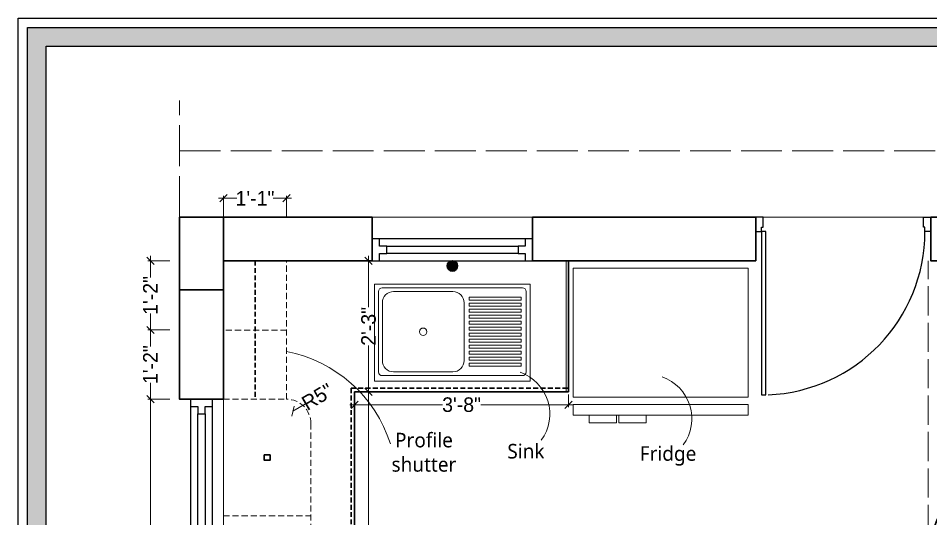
# Model space of a CAD drawing. Header units: millimetres. Extents: x 35877 to 3066687, y -650199 to -40525.
# Drawn here: x 146859.8 to 147047.5, y -180030.8 to -179927.8 of the extents above; entities that cross this region are included whole.
import ezdxf

# ---------------------------------------------------------------- set-up
doc = ezdxf.new("R2010")
doc.units = ezdxf.units.MM
doc.header["$MEASUREMENT"] = 0
doc.header["$PDMODE"] = 35
for name, pattern in [('ACAD_ISO02W100', [15, 12, -3]), ('DASHED', [0.75, 0.5, -0.25]), ('DASHEDX2', [1.5, 1, -0.5]), ('HIDDEN', [0.375, 0.25, -0.125])]:
    doc.linetypes.add(name, pattern=pattern)
doc.layers.get('Defpoints').update_dxf_attribs({"color": 220})
for name, color, linetype in [('AR DOOR', 40, 'Continuous'), ('AR ELE-5', 134, 'Continuous'), ('str coll', 6, 'Continuous')]:
    doc.layers.add(name, color=color, linetype=linetype)
for name, color, linetype, lineweight in [('CENTERLINE ( COLUMN ) ~ DIM', 7, 'Continuous', 9), ('COLUMN', 1, 'Continuous', 30), ('dim05', 1, 'Continuous', 13), ('FUR1', 22, 'Continuous', 0), ('FURNITURE', 32, 'Continuous', 9), ('furniture dimensions', 1, 'DASHED', 0), ('GROUND FLOOR', 7, 'Continuous', 9), ('GROUND FLOOR  ( HATCH )', 251, 'Continuous', 9), ('GROUND FLOOR  ( PLINE )', 251, 'Continuous', 30), ('Labelling', 1, 'Continuous', 25), ('NAME PLATE', 7, 'Continuous', 25), ('wall', 7, 'Continuous', 30), ('XX~SLAB ( BEAM )~ ( DIM )', 7, 'Continuous', 9)]:
    doc.layers.add(name, color=color, linetype=linetype, lineweight=lineweight)
doc.layers.add('XX~SLAB ( PLINE )', color=251, linetype='Continuous', plot=False)
doc.styles.add('century g', font='GOTHIC.TTF')
doc.styles.add('style4', font='ARIALN.TTF')
doc.dimstyles.new('Archana', dxfattribs={"dimtxt": 2, "dimasz": 0.75, "dimexe": 0.5, "dimexo": 0.5, "dimgap": 0, "dimtad": 0, "dimzin": 0, "dimdsep": 46, "dimlunit": 4, "dimtxsty": 'century g', "dimblk": 'OBLIQUE', "dimcen": 0, "dimdle": 1, "dimclrd": 256, "dimclre": 256, "dimclrt": 256, "dimadec": 0, "dimazin": 0, "dimtfac": 1, "dimtofl": 0, "dimtmove": 1, "dimatfit": 3, "dimfxl": 1, "dimfxlon": 1, "dimtolj": 1, "dimtzin": 0, "dimlwd": -1, "dimlwe": -1, "dimarcsym": 0})

# ---------------------------------------------------------------- blocks, each defined once
blk = doc.blocks.new('LAYOUT FILE')
at = {"layer": 'NAME PLATE', "true_color": 0xd39e00}
h = blk.add_hatch(color=42, dxfattribs=at)
h.paths.add_polyline_path([(3346889.83, -513806.18), (3346889.83, -514260.7), (3347535.56, -514260.7), (3347535.56, -513806.18)])
h.paths.add_polyline_path([(3346894.36, -513810.71), (3347531.03, -513810.71), (3347531.03, -514256.17), (3346894.36, -514256.17)], flags=16)
at = {"layer": 'NAME PLATE', "color": 42, "true_color": 0xd39e00}
for points in [[(3346887.56, -513803.91), (3347537.83, -513803.91), (3347537.83, -514262.96), (3346887.56, -514262.96)], [(3346889.83, -513806.18), (3347535.56, -513806.18), (3347535.56, -514260.7), (3346889.83, -514260.7)], [(3346894.36, -513810.71), (3347531.03, -513810.71), (3347531.03, -514256.17), (3346894.36, -514256.17)]]:
    blk.add_lwpolyline(points, close=True, dxfattribs=at)
blk = doc.blocks.new('*U116')
for points in [[(-40, 0), (0, 0), (0, 30), (10, 30), (10, 100), (-40, 100)], [(1160, 0), (1120, 0), (1120, 30), (1110, 30), (1110, 100), (1160, 100)], [(0, 0), (0, -1120), (30, -1120), (30, 0)]]:
    blk.add_lwpolyline(points, close=True)
at = {"layer": 'AR ELE-5', "linetype": 'ByBlock', "ltscale": 15}
blk.add_arc((-1.6, 0.7), 1121.6, 272.37301, 359.96526, dxfattribs=at)
blk = doc.blocks.new('SED S')
at = {"layer": 'FURNITURE', "color": 9, "true_color": 0xc7c8ca, "transparency": 33554687, "elevation": -0.07, "flags": 128}
for points in [[(3340639.61, -514630.85), (3340639.61, -514629.27), (3340645.24, -514629.27), (3340645.24, -514630.85)], [(3340645.71, -514630.85), (3340645.71, -514629.27), (3340651.34, -514629.27), (3340651.34, -514630.85)]]:
    blk.add_lwpolyline(points, dxfattribs=at)
at = {"layer": 'FURNITURE', "color": 9, "true_color": 0xc7c8ca, "transparency": 33554687, "elevation": -0.07}
for points in [[(3340618.66, -514630.85), (3340618.66, -514633.06), (3340654.66, -514633.06), (3340654.66, -514630.85)], [(3340618.66, -514634.61), (3340618.66, -514661.17), (3340654.66, -514661.17), (3340654.66, -514634.61)]]:
    blk.add_lwpolyline(points, close=True, dxfattribs=at)
blk = doc.blocks.new('_Oblique')
at = {"layer": 'wall', "color": 0, "lineweight": -2}
blk.add_line((-0.5, -0.5), (0.5, 0.5), dxfattribs=at)
blk = doc.blocks.new('*D643')
at = {"layer": 'Defpoints', "color": 0, "linetype": 'Continuous', "lineweight": 0, "transparency": 16777216}
for p in [(146928.99, -180004.7), (146931.86, -180004.7), (146928.99, -180106.7)]:
    blk.add_point(p, dxfattribs=at)
at = {"layer": 'furniture dimensions', "color": 5, "linetype": 'Continuous', "transparency": 16777216}
for p, q in [((146929.49, -180004.7), (146932.36, -180004.7)), ((146931.86, -180003.7), (146931.86, -180051.75)), ((146931.86, -180107.7), (146931.86, -180059.65))]:
    blk.add_line(p, q, dxfattribs=at)
at = {"layer": 'furniture dimensions', "color": 5, "linetype": 'ByBlock', "transparency": 16777216}
blk.add_line((146929.49, -180106.7), (146932.36, -180106.7), dxfattribs=at)
at = {"layer": 'furniture dimensions', "color": 5, "linetype": 'Continuous', "transparency": 16777216, "xscale": 1.5, "yscale": 1.5, "zscale": 1.5}
for p, rotation in [((146931.86, -180004.7), 90), ((146931.86, -180106.7), 270)]:
    blk.add_blockref('_Oblique', p, dxfattribs=dict(at, rotation=rotation))
at = {"layer": 'furniture dimensions', "linetype": 'Continuous', "lineweight": 0, "transparency": 16777216, "insert": (146931.86, -180055.7), "char_height": 3, "attachment_point": 5, "rotation": 90, "style": 'century g'}
blk.add_mtext('\\A1;8\'-6"', dxfattribs=at)
blk = doc.blocks.new('*D644')
at = {"layer": 'Defpoints', "color": 0, "linetype": 'Continuous', "lineweight": 0, "transparency": 16777216}
for p in [(146928.99, -180004.7), (146972.97, -180004.7), (146972.97, -180007.34)]:
    blk.add_point(p, dxfattribs=at)
at = {"layer": 'furniture dimensions', "color": 5, "linetype": 'ByBlock', "transparency": 16777216}
blk.add_line((146928.99, -180005.2), (146928.99, -180007.84), dxfattribs=at)
at = {"layer": 'furniture dimensions', "color": 5, "linetype": 'Continuous', "transparency": 16777216}
for p, q in [((146972.97, -180005.2), (146972.97, -180007.84)), ((146927.99, -180007.34), (146947.04, -180007.34)), ((146973.97, -180007.34), (146954.92, -180007.34))]:
    blk.add_line(p, q, dxfattribs=at)
at = {"layer": 'furniture dimensions', "color": 5, "linetype": 'Continuous', "transparency": 16777216, "xscale": 1.5, "yscale": 1.5, "zscale": 1.5, "rotation": 180}
blk.add_blockref('_Oblique', (146928.99, -180007.34), dxfattribs=at)
at = {"layer": 'furniture dimensions', "color": 5, "linetype": 'Continuous', "transparency": 16777216, "xscale": 1.5, "yscale": 1.5, "zscale": 1.5}
blk.add_blockref('_Oblique', (146972.97, -180007.34), dxfattribs=at)
at = {"layer": 'furniture dimensions', "linetype": 'Continuous', "lineweight": 0, "transparency": 16777216, "insert": (146950.98, -180007.34), "char_height": 3, "attachment_point": 5, "style": 'century g'}
blk.add_mtext('\\A1;3\'-8"', dxfattribs=at)
blk = doc.blocks.new('*D648')
at = {"layer": 'Defpoints', "color": 0, "linetype": 'Continuous', "lineweight": 0, "transparency": 16777216}
for p in [(146916.3, -180008.67), (146911.99, -180011.2)]:
    blk.add_point(p, dxfattribs=at)
at = {"layer": 'furniture dimensions', "color": 5, "linetype": 'Continuous', "transparency": 16777216}
blk.add_line((146918.89, -180007.15), (146916.3, -180008.67), dxfattribs=at)
at = {"layer": 'furniture dimensions', "color": 5, "linetype": 'Continuous', "transparency": 16777216, "xscale": 1.5, "yscale": 1.5, "zscale": 1.5, "rotation": 210.4475639292459}
blk.add_blockref('_Oblique', (146916.3, -180008.67), dxfattribs=at)
at = {"layer": 'furniture dimensions', "linetype": 'Continuous', "lineweight": 0, "transparency": 16777216, "insert": (146921.33, -180005.71), "char_height": 3, "attachment_point": 5, "rotation": 30.4476, "style": 'century g'}
blk.add_mtext('\\A1;R5"', dxfattribs=at)
blk = doc.blocks.new('*D649')
at = {"layer": 'Defpoints', "color": 0, "linetype": 'Continuous', "lineweight": 0, "transparency": 16777216}
for p in [(146928.84, -179977.7), (146931.86, -179977.7), (146928.84, -180004.7)]:
    blk.add_point(p, dxfattribs=at)
at = {"layer": 'furniture dimensions', "color": 5, "linetype": 'Continuous', "transparency": 16777216}
for p, q in [((146931.86, -179976.7), (146931.86, -179987.25)), ((146929.34, -179977.7), (146932.36, -179977.7)), ((146931.86, -180005.7), (146931.86, -179995.16))]:
    blk.add_line(p, q, dxfattribs=at)
at = {"layer": 'furniture dimensions', "color": 5, "linetype": 'ByBlock', "transparency": 16777216}
blk.add_line((146929.34, -180004.7), (146932.36, -180004.7), dxfattribs=at)
at = {"layer": 'furniture dimensions', "color": 5, "linetype": 'Continuous', "transparency": 16777216, "xscale": 1.5, "yscale": 1.5, "zscale": 1.5}
for p, rotation in [((146931.86, -179977.7), 90), ((146931.86, -180004.7), 270)]:
    blk.add_blockref('_Oblique', p, dxfattribs=dict(at, rotation=rotation))
at = {"layer": 'furniture dimensions', "linetype": 'Continuous', "lineweight": 0, "transparency": 16777216, "insert": (146931.86, -179991.2), "char_height": 3, "attachment_point": 5, "rotation": 90, "style": 'century g'}
blk.add_mtext('\\A1;2\'-3"', dxfattribs=at)
blk = doc.blocks.new('SD DSD')
at = {"layer": 'FURNITURE', "color": 9, "true_color": 0xc7c8ca, "transparency": 33554687}
for p, q in [((3348486.7, -514623.32), (3348486.68, -514619.42)), ((3348502.23, -514619.34), (3348502.25, -514623.25)), ((3348486.7, -514623.32), (3348502.25, -514623.25)), ((3348483.69, -514625.26), (3348479.79, -514625.25)), ((3348483.69, -514625.26), (3348483.66, -514640.81)), ((3348505.76, -514625.26), (3348509.66, -514625.25)), ((3348505.76, -514625.26), (3348505.79, -514640.81)), ((3348479.75, -514640.8), (3348483.66, -514640.81)), ((3348509.7, -514640.8), (3348505.79, -514640.81)), ((3348479.75, -514651.77), (3348483.66, -514651.76)), ((3348483.69, -514667.31), (3348483.66, -514651.76)), ((3348505.76, -514667.31), (3348505.79, -514651.76)), ((3348509.7, -514651.77), (3348505.79, -514651.76)), ((3348483.69, -514667.31), (3348479.79, -514667.32)), ((3348505.76, -514667.31), (3348509.66, -514667.32)), ((3348486.7, -514669.25), (3348486.68, -514673.16)), ((3348486.7, -514669.25), (3348502.25, -514669.32)), ((3348502.23, -514673.23), (3348502.25, -514669.32))]:
    blk.add_line(p, q, dxfattribs=at)
at = {"layer": 'FURNITURE', "color": 9, "true_color": 0xc7c8ca, "transparency": 33554687, "flags": 128}
for points in [[(3348502.23, -514621.56), (3348504.46, -514621.55), (3348504.42, -514614.17, 0.853613), (3348484.42, -514614.22), (3348484.46, -514621.65), (3348486.68, -514621.64)], [(3348502.22, -514619.34), (3348502.23, -514621.56), (3348502.2, -514614.36, 0.835758), (3348486.65, -514614.39), (3348486.67, -514619.42), (3348486.68, -514621.64)], [(3348481.97, -514640.8), (3348481.97, -514643.02), (3348474.58, -514643.01, -0.853613), (3348474.58, -514623.01), (3348482.01, -514623.02), (3348482.01, -514625.25)], [(3348507.48, -514640.8), (3348507.48, -514643.02), (3348514.87, -514643.01, 0.853613), (3348514.87, -514623.01), (3348507.44, -514623.02), (3348507.44, -514625.25)], [(3348479.75, -514640.79), (3348481.97, -514640.8), (3348474.77, -514640.78, -0.835758), (3348474.76, -514625.23), (3348479.79, -514625.24), (3348482.01, -514625.25)], [(3348509.7, -514640.79), (3348507.48, -514640.8), (3348514.68, -514640.78, 0.835758), (3348514.69, -514625.23), (3348509.66, -514625.24), (3348507.44, -514625.25)], [(3348481.97, -514651.77), (3348481.97, -514649.55), (3348474.58, -514649.57, 0.853613), (3348474.58, -514669.57), (3348482.01, -514669.55), (3348482.01, -514667.32)], [(3348507.48, -514651.77), (3348507.48, -514649.55), (3348514.87, -514649.57, -0.853613), (3348514.87, -514669.57), (3348507.44, -514669.55), (3348507.44, -514667.32)], [(3348479.75, -514651.78), (3348481.97, -514651.77), (3348474.77, -514651.79, 0.835758), (3348474.76, -514667.34), (3348479.79, -514667.33), (3348482.01, -514667.33)], [(3348509.7, -514651.78), (3348507.48, -514651.77), (3348514.68, -514651.79, -0.835758), (3348514.69, -514667.34), (3348509.66, -514667.33), (3348507.44, -514667.33)], [(3348502.23, -514671.01), (3348504.46, -514671.02), (3348504.42, -514678.4, -0.853613), (3348484.42, -514678.36), (3348484.46, -514670.92), (3348486.68, -514670.93)], [(3348502.22, -514673.23), (3348502.23, -514671.01), (3348502.2, -514678.21, -0.835758), (3348486.65, -514678.18), (3348486.67, -514673.16), (3348486.68, -514670.93)]]:
    blk.add_lwpolyline(points, format="xyb", dxfattribs=at)
at = {"layer": 'FURNITURE', "color": 9, "lineweight": 30, "true_color": 0xc7c8ca, "transparency": 33554687}
blk.add_lwpolyline([(3348506.78, -514676.29), (3348482.68, -514676.29, -0.414214), (3348476.68, -514670.29), (3348476.68, -514622.29, -0.414214), (3348482.68, -514616.29), (3348506.78, -514616.29, -0.414214), (3348512.78, -514622.29), (3348512.78, -514670.29, -0.414214)], format="xyb", close=True, dxfattribs=at)
blk = doc.blocks.new('*D846')
at = {"layer": 'Defpoints', "color": 0, "linetype": 'Continuous', "lineweight": 0, "transparency": 16777216}
for p in [(146886.97, -180006.2), (146901.99, -180006.2), (146901.99, -180078.2)]:
    blk.add_point(p, dxfattribs=at)
at = {"layer": 'furniture dimensions', "color": 5, "linetype": 'Continuous', "transparency": 16777216}
for p, q in [((146886.97, -180005.2), (146886.97, -180040.9)), ((146890.97, -180006.2), (146886.47, -180006.2)), ((146886.97, -180079.2), (146886.97, -180043.5))]:
    blk.add_line(p, q, dxfattribs=at)
at = {"layer": 'furniture dimensions', "color": 5, "linetype": 'ByBlock', "transparency": 16777216}
blk.add_line((146890.97, -180078.2), (146886.47, -180078.2), dxfattribs=at)
at = {"layer": 'furniture dimensions', "color": 5, "linetype": 'Continuous', "transparency": 16777216, "xscale": 1.5, "yscale": 1.5, "zscale": 1.5}
for p, rotation in [((146886.97, -180006.2), 90), ((146886.97, -180078.2), 270)]:
    blk.add_blockref('_Oblique', p, dxfattribs=dict(at, rotation=rotation))
at = {"layer": 'furniture dimensions', "linetype": 'Continuous', "lineweight": 0, "transparency": 16777216, "insert": (146886.97, -180042.2), "char_height": 3, "attachment_point": 5, "rotation": 90, "style": 'century g'}
blk.add_mtext("\\A1;6'", dxfattribs=at)
blk = doc.blocks.new('*D847')
at = {"layer": 'Defpoints', "color": 0, "linetype": 'Continuous', "lineweight": 0, "transparency": 16777216}
for p in [(146886.97, -179991.95), (146901.99, -179991.95), (146892.99, -180006.2)]:
    blk.add_point(p, dxfattribs=at)
at = {"layer": 'furniture dimensions', "color": 5, "linetype": 'Continuous', "transparency": 16777216}
for p, q in [((146890.97, -179991.95), (146886.47, -179991.95)), ((146886.97, -179990.95), (146886.97, -179995.36)), ((146886.97, -180007.2), (146886.97, -180002.8))]:
    blk.add_line(p, q, dxfattribs=at)
at = {"layer": 'furniture dimensions', "color": 5, "linetype": 'ByBlock', "transparency": 16777216}
blk.add_line((146890.97, -180006.2), (146886.47, -180006.2), dxfattribs=at)
at = {"layer": 'furniture dimensions', "color": 5, "linetype": 'Continuous', "transparency": 16777216, "xscale": 1.5, "yscale": 1.5, "zscale": 1.5}
for p, rotation in [((146886.97, -179991.95), 90), ((146886.97, -180006.2), 270)]:
    blk.add_blockref('_Oblique', p, dxfattribs=dict(at, rotation=rotation))
at = {"layer": 'furniture dimensions', "linetype": 'Continuous', "lineweight": 0, "transparency": 16777216, "insert": (146886.97, -179999.08), "char_height": 3, "attachment_point": 5, "rotation": 90, "style": 'century g'}
blk.add_mtext('\\A1;1\'-2"', dxfattribs=at)
blk = doc.blocks.new('*D848')
at = {"layer": 'Defpoints', "color": 0, "linetype": 'Continuous', "lineweight": 0, "transparency": 16777216}
for p in [(146886.97, -179977.7), (146901.99, -179977.7), (146901.99, -179991.95)]:
    blk.add_point(p, dxfattribs=at)
at = {"layer": 'furniture dimensions', "color": 5, "linetype": 'Continuous', "transparency": 16777216}
for p, q in [((146886.97, -179976.7), (146886.97, -179981.11)), ((146890.97, -179977.7), (146886.47, -179977.7)), ((146886.97, -179992.95), (146886.97, -179988.55))]:
    blk.add_line(p, q, dxfattribs=at)
at = {"layer": 'furniture dimensions', "color": 5, "linetype": 'ByBlock', "transparency": 16777216}
blk.add_line((146890.97, -179991.95), (146886.47, -179991.95), dxfattribs=at)
at = {"layer": 'furniture dimensions', "color": 5, "linetype": 'Continuous', "transparency": 16777216, "xscale": 1.5, "yscale": 1.5, "zscale": 1.5}
for p, rotation in [((146886.97, -179977.7), 90), ((146886.97, -179991.95), 270)]:
    blk.add_blockref('_Oblique', p, dxfattribs=dict(at, rotation=rotation))
at = {"layer": 'furniture dimensions', "linetype": 'Continuous', "lineweight": 0, "transparency": 16777216, "insert": (146886.97, -179984.83), "char_height": 3, "attachment_point": 5, "rotation": 90, "style": 'century g'}
blk.add_mtext('\\A1;1\'-2"', dxfattribs=at)
blk = doc.blocks.new('*D850')
at = {"layer": 'Defpoints', "color": 0, "linetype": 'Continuous', "lineweight": 0, "transparency": 16777216}
for p in [(146914.99, -179964.83), (146901.99, -179977.7), (146914.99, -179977.7)]:
    blk.add_point(p, dxfattribs=at)
at = {"layer": 'furniture dimensions', "color": 5, "linetype": 'Continuous', "transparency": 16777216}
for p, q in [((146900.99, -179964.83), (146904.77, -179964.83)), ((146915.99, -179964.83), (146912.21, -179964.83)), ((146914.99, -179968.83), (146914.99, -179964.33))]:
    blk.add_line(p, q, dxfattribs=at)
at = {"layer": 'furniture dimensions', "color": 5, "linetype": 'ByBlock', "transparency": 16777216}
blk.add_line((146901.99, -179968.83), (146901.99, -179964.33), dxfattribs=at)
at = {"layer": 'furniture dimensions', "color": 5, "linetype": 'Continuous', "transparency": 16777216, "xscale": 1.5, "yscale": 1.5, "zscale": 1.5, "rotation": 180}
blk.add_blockref('_Oblique', (146901.99, -179964.83), dxfattribs=at)
at = {"layer": 'furniture dimensions', "color": 5, "linetype": 'Continuous', "transparency": 16777216, "xscale": 1.5, "yscale": 1.5, "zscale": 1.5}
blk.add_blockref('_Oblique', (146914.99, -179964.83), dxfattribs=at)
at = {"layer": 'furniture dimensions', "linetype": 'Continuous', "lineweight": 0, "transparency": 16777216, "insert": (146908.49, -179964.83), "char_height": 3, "attachment_point": 5, "style": 'century g'}
blk.add_mtext('\\A1;1\'-1"', dxfattribs=at)

msp = doc.modelspace()

# ---------------------------------------------------------------- hatches: boundary and pattern name
at = {"layer": 'GROUND FLOOR  ( HATCH )', "lineweight": 30, "true_color": 0x008585, "transparency": 33554687}
h = msp.add_hatch(color=136, dxfattribs=at)
h.dxf.hatch_style = 1
h.paths.add_polyline_path([(146950.1572, -179978.7689, 1), (146948.0223, -179978.7689, 1)])

# ---------------------------------------------------------------- linework, layer by layer
at = {"layer": 'CENTERLINE ( COLUMN ) ~ DIM', "transparency": 33554687}
for p, q in [((146892.9891, -179983.7015, 0.3521), (146901.9891, -179983.7015, 0.3521)), ((146892.9891, -180006.2015, 0.3521), (146901.9891, -180006.2015, 0.3521))]:
    msp.add_line(p, q, dxfattribs=at)
at = {"layer": 'COLUMN', "transparency": 33554687, "elevation": 0.3521}
for points in [[(146892.9891, -179968.7015), (146901.9891, -179968.7015), (146901.9891, -179983.7015), (146892.9891, -179983.7015)], [(147047.4891, -179968.7015), (147056.4891, -179968.7015), (147056.4891, -179977.7015), (147047.4891, -179977.7015)]]:
    msp.add_lwpolyline(points, close=True, dxfattribs=at)
at = {"layer": 'dim05', "color": 31, "lineweight": 30, "true_color": 0xfecc66, "transparency": 33554687}
msp.add_circle((146949.0897, -179978.7689, 0.3521), 1.0674, dxfattribs=at)
at = {"layer": 'FUR1', "color": 252, "true_color": 0x939598, "transparency": 33554687}
for centre, radius, start, end in [((146909.6302, -180023.8698, 0.3521), 28.0222, 17.627415, 78.975083), ((146960.0069, -180009.2611, 0.351), 9.1166, 323.822023, 70.840195), ((146989.2338, -180010.2149, 0.351), 9.1166, 323.822023, 70.840195)]:
    msp.add_arc(centre, radius, start, end, dxfattribs=at)
at = {"layer": 'FURNITURE', "color": 3, "linetype": 'DASHEDX2', "lineweight": 30, "transparency": 33554687}
for p, q in [((146908.4891, -179977.7015, 0.3521), (146908.4891, -180006.2015, 0.3521)), ((146928.2391, -180003.9515, 0.3521), (146972.9698, -180003.9515, 0.3521)), ((146928.2391, -180003.9515, 0.3521), (146928.2391, -180106.7015, 0.3521))]:
    msp.add_line(p, q, dxfattribs=at)
at = {"layer": 'FURNITURE', "linetype": 'HIDDEN', "lineweight": 18, "ltscale": 5, "transparency": 33554687}
for p, q in [((146914.9891, -180006.2015, 0.3521), (146914.9891, -179977.7015, 0.3521)), ((146919.9891, -180011.2015, 0.3521), (146919.9891, -180073.2015, 0.3521)), ((146901.9891, -180030.2015, 0.3521), (146919.9891, -180030.2015, 0.3521))]:
    msp.add_line(p, q, dxfattribs=at)
at = {"layer": 'FURNITURE', "lineweight": 30, "ltscale": 0.4, "transparency": 33554687}
for p, q in [((146972.9698, -180004.7015, 0.3521), (146972.9698, -179977.7015, 0.3521)), ((146928.9891, -180106.7015, 0.3521), (146928.9891, -180004.7015, 0.3521)), ((146928.9891, -180004.7015, 0.3521), (146972.9698, -180004.7015, 0.3521))]:
    msp.add_line(p, q, dxfattribs=at)
at = {"layer": 'FURNITURE', "transparency": 33554687}
for p, q in [((146933.8744, -180000.5755, 0.3516), (146933.8744, -179984.0344, 0.3516)), ((146934.6491, -179983.2598, 0.3516), (146963.4969, -179983.2598, 0.3516)), ((146937.0063, -179984.0344, 0.3516), (146949.1731, -179984.0344, 0.3516)), ((146964.2715, -179984.0344, 0.3516), (146964.2715, -180000.5755, 0.3516)), ((146934.6825, -179998.2517, 0.3516), (146934.6825, -179986.3583, 0.3516)), ((146951.4969, -179986.3583, 0.3516), (146951.4969, -179998.2517, 0.3516)), ((146963.4969, -180001.3501, 0.3516), (146934.6491, -180001.3501, 0.3516)), ((146949.1731, -180000.5755, 0.3516), (146937.0063, -180000.5755, 0.3516))]:
    msp.add_line(p, q, dxfattribs=at)
at = {"layer": 'FURNITURE', "linetype": 'HIDDEN', "lineweight": 0, "ltscale": 5, "transparency": 33554687}
msp.add_line((146901.9891, -180006.2015, 0.3521), (146911.9891, -180006.2015, 0.3521), dxfattribs=at)
at = {"layer": 'FURNITURE', "transparency": 33554687, "elevation": 0.3516}
for points in [[(146933.0897, -180002.4852), (146965.0897, -180002.4852), (146965.0897, -179982.4852), (146933.0897, -179982.4852)], [(146952.5195, -179985.2144), (146963.2489, -179985.2144), (146963.2489, -179985.8015), (146952.5195, -179985.8015)], [(146952.5195, -179986.4503), (146963.2489, -179986.4503), (146963.2489, -179987.0373), (146952.5195, -179987.0373)], [(146952.5195, -179987.6861), (146963.2489, -179987.6861), (146963.2489, -179988.2731), (146952.5195, -179988.2731)], [(146952.5195, -179988.9219), (146963.2489, -179988.9219), (146963.2489, -179989.5089), (146952.5195, -179989.5089)], [(146952.5195, -179990.1577), (146963.2489, -179990.1577), (146963.2489, -179990.7447), (146952.5195, -179990.7447)], [(146952.5195, -179991.3935), (146963.2489, -179991.3935), (146963.2489, -179991.9806), (146952.5195, -179991.9806)], [(146952.5195, -179992.6294), (146963.2489, -179992.6294), (146963.2489, -179993.2164), (146952.5195, -179993.2164)], [(146952.5195, -179993.8652), (146963.2489, -179993.8652), (146963.2489, -179994.4522), (146952.5195, -179994.4522)], [(146952.5195, -179995.101), (146963.2489, -179995.101), (146963.2489, -179995.688), (146952.5195, -179995.688)], [(146952.5195, -179996.3368), (146963.2489, -179996.3368), (146963.2489, -179996.9239), (146952.5195, -179996.9239)], [(146952.5195, -179997.5726), (146963.2489, -179997.5726), (146963.2489, -179998.1597), (146952.5195, -179998.1597)], [(146952.5195, -179998.8085), (146963.2489, -179998.8085), (146963.2489, -179999.3955), (146952.5195, -179999.3955)]]:
    msp.add_lwpolyline(points, close=True, dxfattribs=at)
at = {"layer": 'FURNITURE', "linetype": 'HIDDEN', "lineweight": 18, "ltscale": 5, "transparency": 33554687, "elevation": 0.3521}
msp.add_lwpolyline([(146901.9891, -180006.2015), (146914.9891, -180006.2015), (146914.9891, -179991.9515), (146901.9891, -179991.9515)], close=True, dxfattribs=at)
at = {"layer": 'FURNITURE', "color": 3, "lineweight": 30, "transparency": 33554687, "elevation": 0.3521}
msp.add_lwpolyline([(146910.3872, -180017.6622), (146911.591, -180017.6622), (146911.591, -180018.7577), (146910.3872, -180018.7577)], close=True, dxfattribs=at)
at = {"layer": 'FURNITURE', "transparency": 33554687}
msp.add_circle((146943.0897, -179992.305, 0.3516), 0.7624, dxfattribs=at)
for centre, radius, start, end in [((146934.6491, -179984.0344, 0.3516), 0.7746, 90, 180), ((146937.0063, -179986.3583, 0.3516), 2.3238, 90, 180), ((146949.1731, -179986.3583, 0.3516), 2.3238, 0, 90), ((146963.4969, -179984.0344, 0.3516), 0.7746, 0, 90), ((146937.0063, -179998.2517, 0.3516), 2.3238, 180, 270), ((146949.1731, -179998.2517, 0.3516), 2.3238, 270, 0), ((146934.6491, -180000.5755, 0.3516), 0.7746, 180, 270), ((146963.4969, -180000.5755, 0.3516), 0.7746, 270, 0)]:
    msp.add_arc(centre, radius, start, end, dxfattribs=at)
at = {"layer": 'FURNITURE', "linetype": 'HIDDEN', "lineweight": 18, "ltscale": 5, "transparency": 33554687}
msp.add_arc((146914.9891, -180011.2015, 0.3521), 5, 0, 90, dxfattribs=at)
at = {"layer": 'GROUND FLOOR', "linetype": 'ACAD_ISO02W100', "ltscale": 0.7, "transparency": 33554687}
msp.add_line((146892.9891, -179968.7015, 0.3521), (146892.9891, -179944.7015, 0.3521), dxfattribs=at)
at = {"layer": 'GROUND FLOOR', "transparency": 33554687}
for p, q in [((147293.4891, -179968.7015, 0.3521), (146892.9891, -179968.7015, 0.3521)), ((147011.4891, -179968.7015, 0.3521), (147011.4891, -179977.7015, 0.3521)), ((147047.4891, -179968.7015, 0.3521), (147047.4891, -179977.7015, 0.3521)), ((146901.9891, -179977.7015, 0.3521), (146901.9891, -180097.7015, 0.3521)), ((147011.4891, -179977.7015, 0.3521), (146901.9891, -179977.7015, 0.3521)), ((147129.9891, -179977.7015, 0.3521), (147047.4891, -179977.7015, 0.3521)), ((146901.9891, -180006.2015, 0.3521), (146892.9891, -180006.2015, 0.3521))]:
    msp.add_line(p, q, dxfattribs=at)
at = {"layer": 'GROUND FLOOR', "linetype": 'ACAD_ISO02W100', "ltscale": 0.7, "transparency": 33554687, "elevation": 0.3521}
msp.add_lwpolyline([(146892.9891, -179955.0427), (147288.9891, -179955.0427)], dxfattribs=at)
at = {"layer": 'GROUND FLOOR  ( PLINE )', "transparency": 33554687, "elevation": 0.3521}
for points in [[(146932.5897, -179968.7015), (146892.9891, -179968.7015), (146892.9891, -179983.7015), (146901.9891, -179983.7015), (146901.9891, -179977.7015), (146932.5897, -179977.7015)], [(146965.5897, -179968.7015), (147011.4891, -179968.7015), (147011.4891, -179977.7015), (146965.5897, -179977.7015)], [(146901.9891, -180006.2015), (146892.9891, -180006.2015), (146892.9891, -179983.7015), (146901.9891, -179983.7015)]]:
    msp.add_lwpolyline(points, close=True, dxfattribs=at)
at = {"layer": 'Labelling', "color": 251, "linetype": 'ACAD_ISO02W100', "lineweight": 0, "ltscale": 0.5, "true_color": 0x636466, "transparency": 33554687}
msp.add_line((147046.9891, -180251.4508, 0.3521), (147046.9891, -179977.7015, 0.3521), dxfattribs=at)
at = {"layer": 'XX~SLAB ( BEAM )~ ( DIM )', "transparency": 33554687}
for p, q in [((146972.4891, -180004.7015, 0.3521), (146972.4891, -179977.7015, 0.3521)), ((146928.9891, -180106.7015, 0.3521), (146928.9891, -180004.7015, 0.3521)), ((146928.9891, -180004.7015, 0.3521), (146972.4891, -180004.7015, 0.3521))]:
    msp.add_line(p, q, dxfattribs=at)
at = {"layer": 'XX~SLAB ( PLINE )', "transparency": 33554687, "elevation": 0.3521}
for points in [[(146932.5897, -179977.7015), (146934.0897, -179977.7015), (146934.0897, -179976.2015), (146935.5897, -179976.2015), (146935.5897, -179974.7015), (146962.5897, -179974.7015), (146962.5897, -179976.2015), (146964.0897, -179976.2015), (146964.0897, -179977.7015), (146965.5897, -179977.7015), (146965.5897, -179973.2015), (146964.0897, -179973.2015), (146964.0897, -179974.7015), (146962.5897, -179974.7015), (146962.5897, -179976.2015), (146935.5897, -179976.2015), (146935.5897, -179974.7015), (146934.0897, -179974.7015), (146934.0897, -179973.2015), (146932.5897, -179973.2015), (146932.5897, -179977.7015), (146965.5897, -179977.7015), (146965.5897, -179973.2015), (146932.5897, -179973.2015)], [(146899.7391, -180078.2015), (146899.7391, -180076.7015), (146898.2391, -180076.7015), (146898.2391, -180075.2015), (146896.7391, -180075.2015), (146896.7391, -180009.2015), (146898.2391, -180009.2015), (146898.2391, -180007.7015), (146899.7391, -180007.7015), (146899.7391, -180006.2015), (146895.2391, -180006.2015), (146895.2391, -180007.7015), (146896.7391, -180007.7015), (146896.7391, -180009.2015), (146898.2391, -180009.2015), (146898.2391, -180075.2015), (146896.7391, -180075.2015), (146896.7391, -180076.7015), (146895.2391, -180076.7015), (146895.2391, -180078.2015), (146899.7391, -180078.2015), (146899.7391, -180006.2015), (146895.2391, -180006.2015), (146895.2391, -180078.2015)]]:
    msp.add_lwpolyline(points, close=True, dxfattribs=at)

# ---------------------------------------------------------------- block references
at = {"lineweight": 35, "transparency": 33554687, "rotation": 180}
msp.add_blockref('SED S', (3487628.5815, -694640.3688, 0.422), dxfattribs=at)
at = {"layer": 'AR DOOR', "linetype": 'ByBlock', "lineweight": -2, "transparency": 33554687, "extrusion": (0, 0, -1), "xscale": -0.02999999999997555, "yscale": 0.02999999999997555, "zscale": -0.02999999999997555}
msp.add_blockref('*U116', (-147012.6891, -179971.7015, -0.3521), dxfattribs=at)
at = {"layer": 'NAME PLATE', "lineweight": 0, "transparency": 33554687, "xscale": 0.8482412182574397, "yscale": 0.8482412182574397, "zscale": 0.8482412182574397}
msp.add_blockref('LAYOUT FILE', (-2692108.1929, 255901.8981, 0.4631), dxfattribs=at)
at = {"layer": 'str coll', "color": 9, "lineweight": 30, "true_color": 0xc7c8ca, "transparency": 33554687}
msp.add_blockref('SD DSD', (-3201428.5634, 334588.4912, 0.3575), dxfattribs=at)

# ---------------------------------------------------------------- texts
at = {"layer": 'FUR1', "color": 1, "transparency": 33554687, "char_height": 3, "width": 28.454272, "attachment_point": 5, "style": 'style4'}
for s, insert in [('{\\fMalgun Gothic|b0|i0|c0|p34;Profile \\Pshutter}', (146943.2427, -180017.1403, 0.3521)), ('{\\fMalgun Gothic|b0|i0|c0|p34;Sink}', (146964.2226, -180016.9274, 0.3521)), ('{\\fMalgun Gothic|b0|i0|c0|p34;Fridge}', (146993.4496, -180017.8812, 0.3521))]:
    msp.add_mtext(s, dxfattribs=dict(at, insert=insert))

# ---------------------------------------------------------------- dimensions: what is measured, and where the dimension line sits
at = {"layer": 'furniture dimensions', "color": 5, "linetype": 'Continuous', "lineweight": 0, "transparency": 33554687}
for base, p1, p2, picture, middle in [((146914.9891, -179964.828, 0.3521), (146901.9891, -179977.7015, 0.3521), (146914.9891, -179977.7015, 0.3521), '*D850', (146908.4891, -179964.828, 0.3521)), ((146972.9698, -180007.3448, 0.3521), (146928.9891, -180004.7015, 0.3521), (146972.9698, -180004.7015, 0.3521), '*D644', (146950.9795, -180007.3448, 0.3521))]:
    dim = msp.add_linear_dim(base=base, p1=p1, p2=p2, dimstyle='Archana', override={"dimtxt": 3, "dimasz": 1.5, "dimdec": 0, "dimclrd": 5, "dimclre": 5, "dimfxl": 4}, dxfattribs=at)
    dim.commit()
    dim.dimension.update_dxf_attribs({"geometry": picture, "text_midpoint": middle})
for base, p1, p2, picture, middle in [((146886.9718, -179977.7015, 0.3521), (146901.9891, -179991.9515, 0.3521), (146901.9891, -179977.7015, 0.3521), '*D848', (146886.9718, -179984.8265, 0.3521)), ((146931.8618, -179977.7015, 0.3521), (146928.8372, -180004.7015, 0.3521), (146928.8372, -179977.7015, 0.3521), '*D649', (146931.8618, -179991.2015, 0.3521)), ((146886.9718, -179991.9515, 0.3521), (146892.9891, -180006.2015, 0.3521), (146901.9891, -179991.9515, 0.3521), '*D847', (146886.9718, -179999.0765, 0.3521)), ((146886.9718, -180006.2015, 0.3521), (146901.9891, -180078.2015, 0.3521), (146901.9891, -180006.2015, 0.3521), '*D846', (146886.9718, -180042.2015, 0.3521)), ((146931.8618, -180004.7015, 0.3521), (146928.9891, -180106.7015, 0.3521), (146928.9891, -180004.7015, 0.3521), '*D643', (146931.8618, -180055.7015, 0.3521))]:
    dim = msp.add_linear_dim(base=base, p1=p1, p2=p2, angle=90, dimstyle='Archana', override={"dimtxt": 3, "dimasz": 1.5, "dimdec": 0, "dimclrd": 5, "dimclre": 5, "dimfxl": 4}, dxfattribs=at)
    dim.commit()
    dim.dimension.update_dxf_attribs({"geometry": picture, "text_midpoint": middle})
dim = msp.add_radius_dim(center=(146911.9891, -180011.2015, 0.3521), mpoint=(146916.2996, -180008.6677, 0.3521), dimstyle='Archana', override={"dimtxt": 3, "dimasz": 1.5, "dimdec": 0, "dimclrd": 5, "dimclre": 5, "dimfxl": 4}, dxfattribs=at)
dim.commit()
dim.dimension.update_dxf_attribs({"geometry": '*D648', "text_midpoint": (146921.3262, -180005.713, 0.3521)})

doc.saveas('drawing.dxf')
